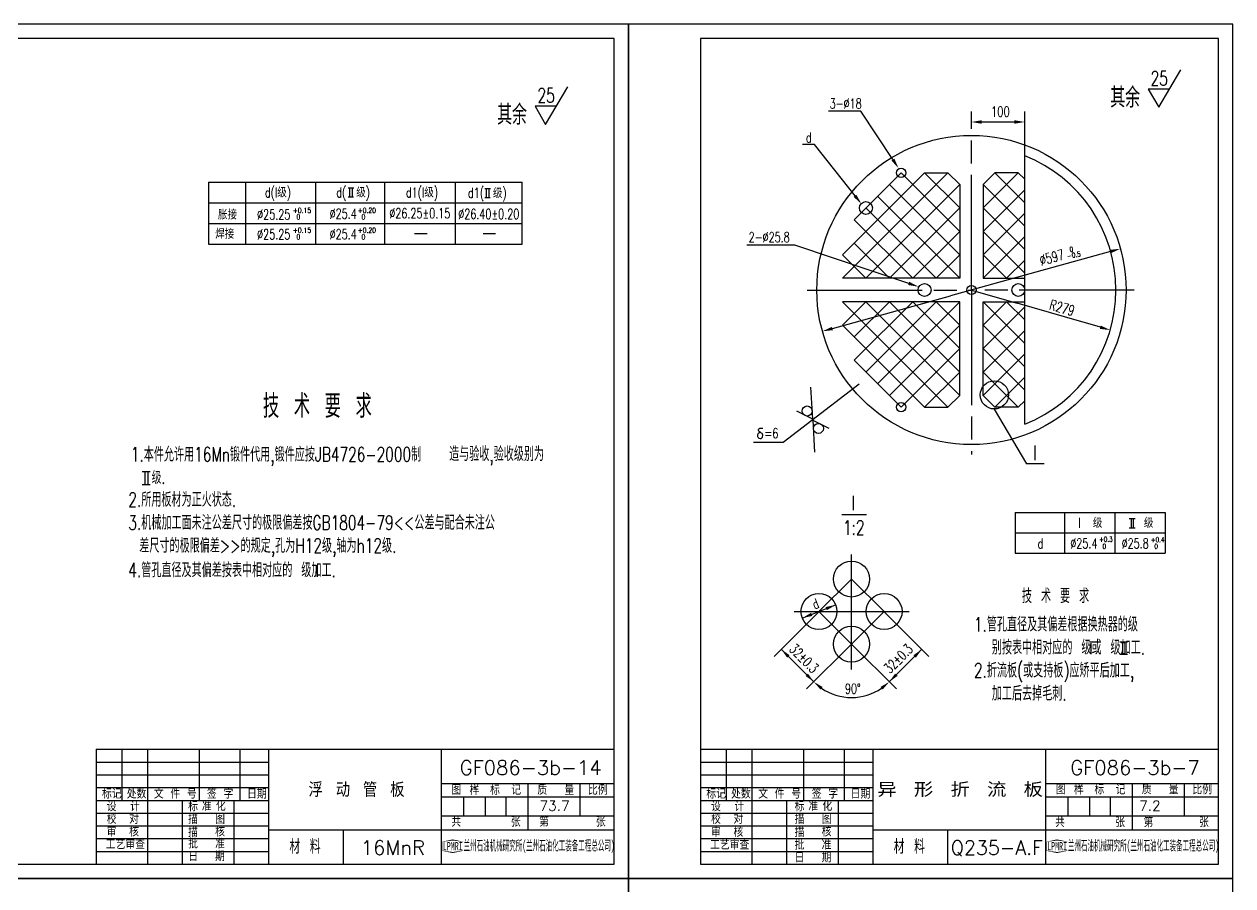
# Model space of a CAD drawing. Extents: x 0 to 840, y 0 to 594.
# Drawn here: x 420 to 840, y 294.5 to 594 of the extents above; entities that cross this region are included whole.
import ezdxf
from ezdxf.enums import TextEntityAlignment as Align

# ---------------------------------------------------------------- set-up
doc = ezdxf.new("R2010")
doc.units = 0
doc.header["$LTSCALE"] = 8
doc.header["$MEASUREMENT"] = 0
doc.linetypes.add('CENTER', pattern=[7, 5, -0.5, 1, -0.5])
doc.linetypes.add('PHANTOM', pattern=[13.5, 7, -1.5, 1, -1.5, 1, -1.5])
doc.layers.get('0').update_dxf_attribs({"linetype": 'CONTINUOUS'})
for name, color, linetype in [('1', 1, 'CONTINUOUS'), ('CC', 3, 'CONTINUOUS'), ('CW', 1, 'CONTINUOUS'), ('DD', 3, 'PHANTOM'), ('HZ', 1, 'CONTINUOUS'), ('X', 3, 'CONTINUOUS'), ('YY', 3, 'CONTINUOUS'), ('ZX', 1, 'CENTER')]:
    doc.layers.add(name, color=color, linetype=linetype)
doc.styles.add('HZ', font='txt', dxfattribs={"bigfont": 'hztxt'})
doc.styles.add('STANDARD60', font='SimSun.ttf', dxfattribs={"width": 0.6})

# ---------------------------------------------------------------- blocks, each defined once
blk = doc.blocks.new('*X23')
at = {"color": 0}
for p, q in [((266.8, 204.58), (273.5, 211.28)), ((266.8, 210.23), (267.85, 211.28)), ((266.8, 198.92), (278.27, 210.38)), ((278.13, 193.28), (296.13, 211.28)), ((283.79, 193.28), (301.79, 211.28)), ((290.34, 211.14), (290.47, 211.28)), ((266.82, 193.28), (279.82, 206.28)), ((272.47, 193.28), (285.47, 206.28)), ((289.45, 193.28), (301.8, 205.63)), ((295.1, 193.28), (301.8, 199.98)), ((300.76, 193.28), (301.8, 194.32))]:
    blk.add_line(p, q, dxfattribs=at)
blk = doc.blocks.new('*X22')
at = {"color": 0}
for p, q in [((423.33, 130.59), (442.54, 149.8)), ((423.33, 134.83), (438.3, 149.8)), ((423.33, 139.07), (434.06, 149.8)), ((423.33, 143.31), (429.81, 149.8)), ((423.33, 147.56), (425.57, 149.8)), ((423.33, 126.34), (444.1, 147.11)), ((456.56, 142.61), (463.76, 149.8)), ((456.56, 146.85), (459.51, 149.8)), ((456.56, 138.36), (468, 149.8)), ((456.56, 134.12), (472.24, 149.8)), ((456.56, 129.88), (476.48, 149.8)), ((423.33, 122.1), (444.1, 142.87)), ((456.56, 125.64), (477.33, 146.4)), ((423.33, 117.86), (444.1, 138.63)), ((456.56, 121.39), (477.33, 142.16)), ((456.56, 117.15), (477.33, 137.92)), ((424.51, 114.8), (444.1, 134.38)), ((458.45, 114.8), (477.33, 133.68)), ((428.76, 114.8), (444.1, 130.14)), ((462.7, 114.8), (477.33, 129.43)), ((433, 114.8), (444.1, 125.9)), ((466.94, 114.8), (477.33, 125.19)), ((437.24, 114.8), (444.1, 121.66)), ((471.18, 114.8), (477.33, 120.95)), ((441.48, 114.8), (444.1, 117.41)), ((475.43, 114.8), (477.33, 116.7))]:
    blk.add_line(p, q, dxfattribs=at)
blk = doc.blocks.new('*X21')
at = {"color": 0}
for p, q in [((384.32, 169.36), (403.23, 188.27)), ((384.32, 175.02), (397.57, 188.27)), ((384.32, 180.67), (391.92, 188.27)), ((384.32, 186.33), (386.26, 188.27)), ((384.81, 164.2), (405.09, 184.47)), ((385.38, 159.11), (405.09, 178.81)), ((390.86, 153.27), (405.09, 167.5)), ((396.51, 153.27), (405.09, 161.84)), ((384.32, 158.05), (384.49, 158.21)), ((402.17, 153.27), (405.09, 156.19))]:
    blk.add_line(p, q, dxfattribs=at)
blk = doc.blocks.new('*X20')
at = {"color": 0}
for p, q in [((351.09, 170.07), (369.29, 188.27)), ((351.09, 175.72), (363.63, 188.27)), ((351.09, 181.38), (357.98, 188.27)), ((351.09, 187.04), (352.32, 188.27)), ((351.09, 164.41), (371.86, 185.18)), ((351.09, 158.75), (371.86, 179.52)), ((351.26, 153.27), (371.86, 173.87)), ((356.92, 153.27), (371.86, 168.21)), ((362.57, 153.27), (371.86, 162.55)), ((368.23, 153.27), (371.86, 156.89))]:
    blk.add_line(p, q, dxfattribs=at)
blk = doc.blocks.new('FFGBF1')
for p, q in [((601.21, 262.15), (608.94, 275.19)), ((371.32, 271.99), (373.31, 271.99)), ((371.93, 267.02), (371.93, 271.99)), ((372.74, 271.99), (372.74, 267.02)), ((371.37, 266.95), (373.31, 266.95)), ((597.53, 268.48), (601.21, 262.15)), ((604.92, 268.48), (597.53, 268.48)), ((277.3, 260.69), (282.91, 260.69)), ((346.95, 247.07), (361.34, 247.07)), ((361.34, 247.07), (361.34, 234.46)), ((399.05, 244.63), (363.3, 233.06)), ((399.05, 244.63), (400.95, 243.24)), ((400.95, 212.07), (400.95, 243.24)), ((484, 242.12), (484, 220.52)), ((484, 242.12), (593.01, 242.12)), ((497.01, 220.52), (497.01, 242.12)), ((521.18, 242.12), (521.18, 220.52)), ((545.32, 220.52), (545.32, 242.12)), ((569.72, 242.12), (569.72, 220.52)), ((593.01, 220.52), (593.01, 242.12)), ((282.85, 225.2), (288.55, 233.9)), ((484, 234.92), (593.01, 234.92)), ((266.8, 230.16), (278.27, 230.16)), ((278.27, 230.16), (278.27, 225.16)), ((280.22, 229.36), (282.85, 225.2)), ((285.59, 229.36), (280.22, 229.36)), ((290.34, 230.16), (290.34, 225.16)), ((301.8, 230.16), (290.34, 230.16)), ((484, 227.72), (593.01, 227.72)), ((278.27, 225.16), (290.34, 225.16)), ((484, 220.52), (593.01, 220.52)), ((372.46, 201.27), (374.93, 201.27)), ((372.92, 196.62), (372.92, 201.21)), ((373.71, 201.21), (373.71, 196.62)), ((374.5, 196.62), (374.5, 201.21)), ((372.46, 196.62), (374.93, 196.62)), ((380, 170.27), (371.3, 175.97)), ((375.83, 173.01), (375.83, 167.64)), ((375.83, 167.64), (380, 170.27)), ((366.88, 163.64), (346.95, 163.64)), ((380.93, 163.64), (366.88, 163.64)), ((367.72, 162.82), (367.23, 163.64)), ((367.72, 162.82), (380.18, 162.82)), ((367.72, 162.82), (367.72, 139.57)), ((380.18, 162.82), (380.68, 163.64)), ((380.18, 162.82), (380.18, 139.57)), ((400.95, 163.64), (380.93, 163.64)), ((366.66, 139.57), (380.25, 139.57)), ((366.66, 138.12), (366.66, 139.57)), ((380.25, 139.57), (381.25, 139.57)), ((381.25, 138.12), (381.25, 139.57)), ((366.66, 138.12), (380.25, 138.12)), ((366.66, 135.04), (380.25, 135.04)), ((366.66, 133.59), (366.66, 135.04)), ((367.72, 138.12), (367.72, 135.04)), ((380.18, 138.12), (380.18, 135.04)), ((380.25, 138.12), (381.25, 138.12)), ((380.25, 135.04), (381.25, 135.04)), ((381.25, 133.59), (381.25, 135.04)), ((380.25, 133.59), (366.66, 133.59)), ((367.72, 133.59), (367.72, 129.47)), ((380.18, 133.59), (380.18, 129.47)), ((381.25, 133.59), (380.25, 133.59)), ((346.95, 128.64), (366.88, 128.64)), ((366.88, 128.64), (381.33, 128.64)), ((366.92, 128.65), (373.46, 128.65)), ((367.72, 129.47), (367.23, 128.64)), ((367.72, 129.47), (380.18, 129.47)), ((380.18, 129.47), (380.68, 128.64)), ((381.33, 128.64), (400.95, 128.64)), ((329.94, 112.24), (332.41, 112.24)), ((330.4, 107.59), (330.4, 112.17)), ((331.19, 112.17), (331.19, 107.59)), ((331.98, 107.59), (331.98, 112.17)), ((329.94, 107.59), (332.41, 107.59)), ((324.03, 73.03), (304.1, 73.03)), ((338.08, 73.03), (324.03, 73.03)), ((324.86, 72.21), (324.37, 73.03)), ((324.86, 72.21), (324.86, 39.79)), ((324.86, 72.21), (337.33, 72.21)), ((337.33, 72.21), (337.82, 73.03)), ((337.33, 72.21), (337.33, 39.79)), ((358.1, 73.03), (338.08, 73.03)), ((304.1, 38.03), (324.03, 38.03)), ((324.86, 39.79), (323.12, 38.03)), ((324.03, 38.03), (338.48, 38.03)), ((324.07, 38.03), (330.6, 38.03)), ((324.86, 39.79), (337.33, 39.79)), ((337.33, 39.79), (339.07, 38.03)), ((338.48, 38.03), (358.1, 38.03))]:
    blk.add_line(p, q)
at = {"const_width": 0.25}
for points in [[(388.93, 138.12, 1), (389.18, 138.12, 1)], [(388.93, 135.04, 1), (389.18, 135.04, 1)], [(388.93, 133.59, 1), (389.18, 133.59, 1)]]:
    blk.add_lwpolyline(points, format="xyb", close=True, dxfattribs=at)
for centre in [(284.69, 165.61), (273.38, 154.3), (296.01, 154.3), (284.69, 142.98)]:
    blk.add_circle(centre, 6.25)
blk.add_arc((362.84, 234.48), 1.5, 180, 287.9352)
at = {"layer": 'CC'}
for p, q in [((375.68, 250.67), (375.68, 254.27)), ((353.1, 244.63), (372.08, 244.63)), ((361.34, 247.07), (379.28, 247.07)), ((399.05, 244.63), (372.08, 244.63)), ((375.68, 247.07), (375.68, 244.69)), ((278.27, 230.16), (278.27, 241.86)), ((290.34, 230.22), (290.34, 241.92)), ((375.68, 241.03), (375.68, 237.43)), ((281.34, 238.42), (287.68, 238.42)), ((297.39, 233.66), (297.39, 237.16)), ((363.82, 236.5), (365.25, 239.04)), ((365.32, 239.09), (372.07, 239.09)), ((355.34, 230.48), (363.3, 233.06)), ((297.39, 230.16), (297.39, 225.16)), ((290.34, 225.16), (299.95, 225.16)), ((297.39, 221.66), (297.39, 218.16)), ((358.7, 177.85), (367.19, 163.7)), ((389.2, 177.85), (380.71, 163.7)), ((380.18, 162.82), (380.18, 174.57)), ((369.96, 167.14), (369.96, 170.64)), ((369.96, 163.64), (369.96, 162.82)), ((369.96, 159.3), (369.96, 157.33)), ((273.33, 154.25), (257.79, 138.71)), ((296.05, 154.25), (311.59, 138.71)), ((371.2, 150.99), (376.87, 150.99)), ((269.1, 127.39), (284.65, 142.94)), ((300.29, 127.39), (284.74, 142.94)), ((366.66, 139.63), (366.66, 146.05)), ((377.71, 143.51), (370.19, 143.51)), ((381.25, 139.63), (381.25, 146.15)), ((389.06, 143.07), (389.06, 146.57)), ((260.27, 141.19), (271.58, 129.87)), ((309.12, 141.19), (297.8, 129.87)), ((381.31, 139.57), (392.56, 139.57)), ((389.06, 128.65), (389.06, 139.57)), ((369.96, 132.99), (369.96, 136.49)), ((381.25, 138.12), (392.69, 138.12)), ((381.25, 135.04), (392.6, 135.04)), ((381.25, 133.59), (392.6, 133.59)), ((358.7, 114.44), (367.19, 128.59)), ((369.96, 128.65), (369.96, 129.47)), ((389.2, 114.44), (380.71, 128.59)), ((369.96, 125.15), (369.96, 121.65)), ((389.06, 125.15), (389.06, 121.65)), ((315.85, 87.23), (324.34, 73.08)), ((346.35, 87.23), (337.85, 73.08)), ((327.1, 76.53), (327.1, 80.03)), ((327.1, 73.03), (327.1, 72.21)), ((327.1, 68.68), (327.1, 66.71)), ((328.35, 54.54), (334.02, 54.54))]:
    blk.add_line(p, q, dxfattribs=at)
for centre, radius, start, end in [((413.55, 246.92), 56.89, 182.3052, 195.63), ((373.95, 152.43), 26.14, 66.7153, 113.2847), ((284.69, 142.98), 18.56, 235.8232, 304.1768), ((373.95, 139.85), 26.14, 246.7153, 293.2847), ((331.1, 61.82), 26.14, 66.7153, 113.2847)]:
    blk.add_arc(centre, radius, start, end, dxfattribs=at)
for points in [[(376.28, 250.67), (375.08, 250.67), (375.68, 247.07)], [(357.57, 241.08), (356.37, 241), (356.73, 244.64)], [(376.28, 241.03), (375.08, 241.03), (375.68, 244.63)], [(281.79, 237.77), (281.79, 238.94), (278.29, 238.36)], [(286.95, 237.84), (286.95, 239), (290.45, 238.42)], [(358.41, 235.25), (357.25, 234.93), (358.78, 231.62)], [(364.34, 236.2), (363.3, 236.79), (362.05, 233.36)], [(297.97, 233.66), (296.81, 233.66), (297.39, 230.16)], [(297.97, 221.66), (296.81, 221.66), (297.39, 225.16)], [(363.88, 175.93), (363.35, 176.96), (360.5, 174.85)], [(384.02, 175.93), (384.55, 176.96), (387.4, 174.85)], [(370.54, 167.14), (369.37, 167.14), (369.96, 163.64)], [(370.54, 159.3), (369.37, 159.3), (369.96, 162.8)], [(371.2, 150.41), (371.2, 151.57), (367.7, 150.99)], [(376.53, 150.41), (376.53, 151.57), (380.03, 150.99)], [(370.27, 142.93), (370.27, 144.09), (366.77, 143.51)], [(377.71, 142.93), (377.71, 144.09), (381.21, 143.51)], [(389.64, 143.07), (388.47, 143.07), (389.06, 139.57)], [(262.33, 138.3), (263.16, 139.12), (260.27, 141.19)], [(307.05, 138.3), (306.23, 139.12), (309.12, 141.19)], [(268.69, 131.93), (269.52, 132.76), (271.58, 129.87)], [(300.69, 131.93), (299.86, 132.76), (297.8, 129.87)], [(370.54, 132.99), (369.37, 132.99), (369.96, 129.49)], [(274.64, 128.08), (273.9, 127.18), (271.57, 129.86)], [(294.74, 128.08), (295.49, 127.18), (297.81, 129.86)], [(370.54, 125.15), (369.37, 125.15), (369.96, 128.65)], [(389.64, 125.15), (388.47, 125.15), (389.06, 128.65)], [(363.88, 116.36), (363.35, 115.32), (360.5, 117.44)], [(384.02, 116.36), (384.55, 115.32), (387.4, 117.44)], [(321.03, 85.31), (320.5, 86.35), (317.65, 84.23)], [(341.16, 85.31), (341.7, 86.35), (344.54, 84.23)], [(327.69, 76.53), (326.52, 76.53), (327.1, 73.03)], [(327.69, 68.68), (326.52, 68.68), (327.1, 72.18)], [(328.35, 53.95), (328.35, 55.12), (324.85, 54.54)], [(333.67, 53.95), (333.67, 55.12), (337.17, 54.54)]]:
    blk.add_solid(points, dxfattribs=at)
at = {"layer": 'CW'}
for p, q in [((532.58, 240.11), (534.55, 240.11)), ((533.09, 240.04), (533.09, 236.86)), ((533.94, 240.04), (533.94, 236.86)), ((580.08, 239.88), (582.05, 239.88)), ((580.59, 239.81), (580.59, 236.62)), ((581.44, 239.81), (581.44, 236.62)), ((534.45, 236.86), (532.58, 236.86)), ((581.95, 236.62), (580.08, 236.62)), ((555.69, 224.2), (560, 224.2)), ((579.45, 224.2), (583.76, 224.2)), ((323.68, 106.26), (339.08, 106.26))]:
    blk.add_line(p, q, dxfattribs=at)
at = {"layer": 'DD'}
for p, q in [((346.95, 247.07), (346.95, 212.07)), ((266.8, 212.16), (266.8, 230.16)), ((301.8, 212.16), (301.8, 230.16)), ((266.8, 212.16), (301.8, 212.16)), ((346.95, 212.07), (400.95, 212.07)), ((346.95, 163.64), (346.95, 128.64)), ((400.95, 128.64), (400.95, 163.64)), ((304.1, 73.03), (304.1, 38.03)), ((358.1, 38.03), (358.1, 73.03))]:
    blk.add_line(p, q, dxfattribs=at)
at = {"layer": 'X'}
for p, q in [((369.14, 265.99), (376.22, 265.99)), ((272.52, 256.51), (296.8, 256.51)), ((281.31, 194.94), (289.89, 194.94)), ((366.2, 194.97), (381.6, 194.97))]:
    blk.add_line(p, q, dxfattribs=at)
at = {"layer": 'YY', "color": 3}
for p, q in [((346.95, 246.13), (347.89, 247.07)), ((346.95, 240.47), (353.55, 247.07)), ((346.95, 234.82), (359.21, 247.07)), ((357.61, 239.82), (361.34, 243.55)), ((358.15, 212.07), (386.71, 240.63)), ((363.81, 212.07), (395.07, 243.34)), ((369.46, 212.07), (400.77, 243.38)), ((346.95, 223.5), (361.34, 237.89)), ((346.95, 212.19), (369.98, 235.22)), ((352.49, 212.07), (378.35, 237.93)), ((375.12, 212.07), (400.95, 237.91)), ((346.95, 229.16), (351.88, 234.09)), ((346.95, 217.85), (362.22, 233.12)), ((380.78, 212.07), (400.95, 232.25)), ((386.43, 212.07), (400.95, 226.59)), ((392.09, 212.07), (400.95, 220.93)), ((397.75, 212.07), (400.95, 215.28))]:
    blk.add_line(p, q, dxfattribs=at)
at = {"layer": 'YY'}
for p, q in [((400.86, 147.74), (388.52, 136.04)), ((383.87, 131.63), (381.2, 129.11)), ((339.07, 38.03), (346.28, 30.72)), ((346.28, 30.72), (358.15, 30.72))]:
    blk.add_line(p, q, dxfattribs=at)
at = {"layer": 'ZX'}
for p, q in [((284.69, 134.1), (284.69, 174.68)), ((273.38, 154.3), (284.69, 165.61)), ((284.69, 165.61), (296.01, 154.3)), ((373.95, 156.31), (373.95, 165.08)), ((264.73, 154.3), (305.48, 154.3)), ((284.69, 142.98), (273.38, 154.3)), ((296.01, 154.3), (284.69, 142.98)), ((373.95, 148.99), (373.95, 151.37)), ((373.95, 126.52), (373.95, 143.48)), ((331.1, 60.01), (331.1, 74.96)), ((331.1, 35.91), (331.1, 54.18))]:
    blk.add_line(p, q, dxfattribs=at)
at = {"layer": 'YY'}
for name, p in [('*X23', (0, 18.88)), ('*X20', (-4.14, -24.63)), ('*X21', (-4.14, -24.63)), ('*X22', (-119.23, -76.77))]:
    blk.add_blockref(name, p, dxfattribs=at)
at = {"style": 'HZ'}
for s, height, width, p in [('25', 5, 0.7, (601.38, 269.75)), ('1:1', 5, 0.7, (284.53, 249.71)), ('6.3', 3.5, 0.75, (282.92, 230.09)), ('I', 5, 0.7, (285.23, 196.46)), ('1:2', 5, 0.7, (285.46, 187.89))]:
    blk.add_text(s, height=height, dxfattribs=dict(at, width=width)).set_placement(p, align=Align.CENTER)
at = {"style": 'HZ', "width": 0.7}
for s, height, p in [('2:1', 3.5, (370.55, 261.37)), ('A  A', 5, (273.55, 258.46))]:
    blk.add_text(s, height=height, dxfattribs=at).set_placement(p)
blk.add_text('12.5', height=3.5, rotation=90, dxfattribs=at).set_placement((375.01, 170.27), align=Align.CENTER)
at = {"layer": 'CW', "style": 'HZ'}
for s, height, width, p in [('其', 7, 0.75, (586.96, 262.04)), ('余', 7, 0.75, (592.11, 262.04)), ('d(I级)', 3.5, 0.7, (508.19, 236.78)), ('%%c25.25', 3.5, 0.7, (506.71, 229.11)), ('%%c25.4', 3.5, 0.7, (530.86, 229.37)), ('%%c26.25%%p0.15', 3.5, 0.7, (557.48, 229.52)), ('%%c26.40%%p0.20', 3.5, 0.7, (581.44, 229.26)), ('焊接', 3.5, 0.7, (489.7, 222.4)), ('%%c25.25', 3.5, 0.7, (506.71, 222.2)), ('%%c25.4', 3.5, 0.7, (530.86, 222.27)), ('管孔', 5, 0.7, (377.44, 188.13)), ('d', 3.5, 0.7, (373.98, 152.29)), ('d1', 3.5, 0.7, (373.98, 144.7)), ('焊接', 4.94, 0.7, (327.52, 100.38)), ('管孔', 5, 0.7, (334.92, 100.38)), ('d', 3.5, 0.7, (331.36, 55.58))]:
    blk.add_text(s, height=height, dxfattribs=dict(at, width=width)).set_placement(p, align=Align.CENTER)
at = {"layer": 'CW', "style": 'HZ', "width": 0.7}
for s, height, p in [('旋转', 5, (288.48, 258.47)), ('12', 3.5, (282.71, 240.17)), ('R1.5', 3.5, (365.63, 239.52)), ('d(', 3.5, (528.48, 236.78)), ('级)', 3.5, (535.39, 236.78)), ('d1(I级)', 3.5, (552.66, 236.78)), ('d1(', 3.5, (574.25, 236.62)), ('级)', 3.5, (582.89, 236.55)), ('18%%D', 3.6, (351.5, 235.06)), ('胀接', 3.5, (487.33, 229.1)), ('+0.15', 1.8, (513.37, 231.37)), ('+0.20', 1.8, (535.93, 231.37)), ('0', 1.8, (514.61, 229.12)), ('0', 1.8, (537.2, 229.12)), ('+0.15', 1.8, (513.37, 224.46)), ('0', 1.8, (514.61, 222.21)), ('+0.20', 1.8, (535.93, 224.46)), ('0', 1.8, (537.2, 222.21)), ('胀接', 4.918, (366.51, 188.17)), ('60%%D', 3.5, (372.18, 180.24)), ('90%%D', 3.5, (282.38, 125.73)), ('60%%D', 3.5, (372.18, 114.76)), ('60%%D', 3.5, (329.33, 89.62)), ('2X45%%D', 3.5, (347.46, 31.79))]:
    blk.add_text(s, height=height, dxfattribs=at).set_placement(p)
for s, height, rotation, p in [('1.5', 3.6, 90, (374.34, 250.37)), ('5', 3.5, 90, (296.38, 234.58)), ('1', 3.5, 90, (369.01, 168.72)), ('32%%P0.3', 3.5, 315, (262.78, 140.92)), ('32%%P0.3', 3.5, 45, (298.05, 132.54)), ('3', 3.5, 90, (387.99, 141.27)), ('3', 3.5, 90, (387.99, 131.5)), ('1', 3.5, 90, (369.01, 123.44)), ('1', 3.5, 90, (326.15, 78.1))]:
    blk.add_text(s, height=height, rotation=rotation, dxfattribs=at).set_placement(p)
for s, p in [('6', (388.17, 136.5)), ('8', (387.91, 125.69))]:
    blk.add_text(s, height=3.5, rotation=90, dxfattribs=at).set_placement(p, align=Align.CENTER)
blk = doc.blocks.new('NEW_BLOCK')
for points in [[(152.51, 9.49, 0.0784, 0.0784, 0), (152.51, 12.6, 0.0784, 0.369, 0), (148.83, 13.22, 0.369, 0.0784, 0), (145.14, 12.6, 0.0784, 0.0784, 0), (145.14, 9.49, 0.0784, 0.0784, 0)], [(152.51, 9.96, 0.0784, 0.0784, 0), (152.51, 9.49, 0.0784, 0.369, 0), (148.83, 8.86, 0.369, 0.0784, 0), (145.14, 9.49, 0.0784, 0.0784, 0), (145.14, 9.96, 0.0784, 0.0784, 0)]]:
    blk.add_lwpolyline(points, format="xyseb")
at = {"style": 'STANDARD60', "width": 0.458772}
blk.add_text('兰州石油机械研究所(兰州石油化工装备工程总公司)', height=3.5, dxfattribs=at).set_placement((152.6, 9.58), (205.12, 9.58), align=Align.FIT)
at = {"insert": (148.84, 12.5), "char_height": 2.835, "width": 2.835, "attachment_point": 2, "style": 'STANDARD60'}
blk.add_mtext('LPMRI', dxfattribs=at)

msp = doc.modelspace()

# ---------------------------------------------------------------- linework, layer by layer
for p, q in [((625, 589), (25, 589)), ((625, 302), (625, 589)), ((835, 589), (655, 589)), ((655, 589), (655, 302)), ((835, 302), (835, 589)), ((814.27, 565.11), (821.99, 578.15)), ((810.59, 571.44), (814.27, 565.11)), ((817.97, 571.44), (810.59, 571.44)), ((767.71, 454.93), (767.71, 548.27)), ((694.02, 456.65), (693.41, 467.8)), ((694.02, 456.65), (688.49, 459.46)), ((694.04, 456.39), (694.65, 445.24)), ((694.04, 456.39), (699.57, 453.58)), ((764.35, 424.28), (764.35, 410.13)), ((764.35, 424.28), (816.54, 424.28)), ((816.54, 424.28), (816.54, 410.13)), ((764.35, 410.13), (816.54, 410.13)), ((696.1, 389.83), (696.28, 389.83)), ((696.19, 389.74), (696.19, 389.92)), ((445, 342), (445, 302)), ((445, 342), (625, 342)), ((453.98, 342.04), (453.98, 324.25)), ((463, 302), (463, 342.04)), ((480.94, 324.25), (480.94, 342.04)), ((495.05, 324.25), (495.05, 342.04)), ((505, 302), (505, 342)), ((565, 302), (565, 342)), ((655, 342), (835, 342)), ((663.98, 342.04), (663.98, 324.25)), ((673, 302), (673, 342.04)), ((690.94, 324.25), (690.94, 342.04)), ((705.05, 324.25), (705.05, 342.04)), ((715, 302), (715, 342)), ((775, 302), (775, 342)), ((445, 328.64), (505.04, 328.64)), ((565.02, 330.09), (625, 330.09)), ((595.01, 330.09), (595.01, 313.9)), ((655, 328.64), (715.06, 328.64)), ((775.02, 330.09), (835, 330.09)), ((805.01, 330.09), (805.01, 313.9)), ((445, 324.2), (505.06, 324.2)), ((475, 302), (475, 324.25)), ((493, 302), (493, 324.25)), ((655, 324.2), (715.06, 324.2)), ((685, 302), (685, 324.25)), ((703, 302), (703, 324.25)), ((565.02, 318.85), (625, 318.85)), ((775.02, 318.85), (835, 318.85)), ((505, 314), (625, 314)), ((531, 302.13), (531, 314)), ((715, 314), (835, 314)), ((741, 302.13), (741, 314)), ((25, 302), (625, 302)), ((655, 302), (835, 302))]:
    msp.add_line(p, q)
at = {"color": 3}
for p, q in [((704.37, 513.82), (732.88, 542.33)), ((704.37, 505.67), (741.02, 542.33)), ((708.44, 526.04), (724.73, 542.33)), ((745.1, 521.97), (724.73, 542.33)), ((745.1, 530.11), (732.88, 542.33)), ((745.1, 538.26), (741.02, 542.33)), ((753.24, 530.11), (765.46, 542.33)), ((753.24, 538.26), (757.31, 542.33)), ((767.71, 531.93), (757.31, 542.33)), ((767.71, 540.08), (765.46, 542.33)), ((712.51, 505.67), (745.1, 538.26)), ((745.1, 513.82), (720.66, 538.26)), ((767.71, 523.79), (753.24, 538.26)), ((745.1, 505.67), (716.58, 534.18)), ((753.24, 521.97), (767.71, 536.43)), ((736.95, 505.67), (712.51, 530.11)), ((720.66, 505.67), (745.1, 530.11)), ((767.71, 515.64), (753.24, 530.11)), ((728.8, 505.67), (708.44, 526.04)), ((753.24, 513.82), (767.71, 528.29)), ((728.8, 505.67), (745.1, 521.97)), ((767.71, 507.5), (753.24, 521.97)), ((720.66, 505.67), (708.44, 517.89)), ((753.24, 505.67), (767.71, 520.14)), ((712.51, 505.67), (704.37, 513.82)), ((736.95, 505.67), (745.1, 513.82)), ((761.39, 505.67), (753.24, 513.82)), ((761.39, 505.67), (767.71, 512)), ((712.51, 497.53), (704.37, 489.38)), ((704.37, 497.53), (741.02, 460.87)), ((728.8, 497.53), (708.44, 477.16)), ((720.66, 497.53), (708.44, 485.31)), ((736.95, 497.53), (712.51, 473.09)), ((712.51, 497.53), (745.1, 464.94)), ((745.1, 497.53), (716.58, 469.02)), ((720.66, 497.53), (745.1, 473.09)), ((728.8, 497.53), (745.1, 481.24)), ((736.95, 497.53), (745.1, 489.38)), ((761.39, 497.53), (753.24, 489.38)), ((753.24, 497.53), (767.71, 483.06)), ((767.71, 495.7), (753.24, 481.24)), ((761.39, 497.53), (767.71, 491.2)), ((704.37, 489.38), (732.88, 460.87)), ((745.1, 489.38), (720.66, 464.94)), ((753.24, 489.38), (767.71, 474.91)), ((767.71, 487.56), (753.24, 473.09)), ((745.1, 481.24), (724.73, 460.87)), ((753.24, 481.24), (767.71, 466.77)), ((767.71, 479.41), (753.24, 464.94)), ((708.44, 477.16), (724.73, 460.87)), ((745.1, 473.09), (732.88, 460.87)), ((753.24, 473.09), (765.46, 460.87)), ((767.71, 471.27), (757.31, 460.87)), ((745.1, 464.94), (741.02, 460.87)), ((753.24, 464.94), (757.31, 460.87)), ((767.71, 463.12), (765.46, 460.87))]:
    msp.add_line(p, q, dxfattribs=at)
for points in [[(745.1, 505.67), (704.37, 505.67), (708.44, 509.75), (704.37, 513.82), (712.51, 521.97), (708.44, 526.04), (720.66, 538.26), (724.73, 534.18), (732.88, 542.33), (741.02, 542.33), (745.1, 538.26), (745.1, 505.67)], [(767.71, 540.08), (765.46, 542.33), (757.31, 542.33), (753.24, 538.26), (753.24, 505.67)], [(753.24, 505.67), (767.71, 505.67)], [(745.1, 497.53), (704.37, 497.53), (708.44, 493.45), (704.37, 489.38), (712.51, 481.24), (708.44, 477.16), (720.66, 464.94), (724.73, 469.02), (732.88, 460.87), (741.02, 460.87), (745.1, 464.94), (745.1, 497.53)], [(753.24, 497.53), (767.71, 497.53)], [(767.71, 463.12), (765.46, 460.87), (757.31, 460.87), (753.24, 464.94), (753.24, 497.53)]]:
    msp.add_lwpolyline(points)
for centre, radius in [((749.17, 501.6), 53.73), ((724.73, 542.33), 1.62), ((712.51, 530.11), 2.25), ((732.88, 501.6), 2.25), ((749.17, 501.6), 1.62), ((765.46, 501.6), 2.25), ((724.73, 460.87), 1.62), ((692.07, 459.54), 1.75), ((695.99, 453.5), 1.75), ((707.5, 401.14), 6.25), ((696.19, 389.83), 6.25), ((718.81, 389.83), 6.25), ((707.5, 378.52), 6.25)]:
    msp.add_circle(centre, radius)
msp.add_arc((749.17, 501.6), 50.22, 291.6669, 68.3331)
at = {"layer": '1'}
for p, q in [((445, 337.52), (505.04, 337.52)), ((655, 337.52), (715.06, 337.52)), ((445, 333.08), (505.04, 333.08)), ((655, 333.08), (715.06, 333.08)), ((613.1, 330.09), (613.1, 318.85)), ((786.08, 328.87), (787.07, 328.87)), ((823.1, 330.09), (823.1, 318.85)), ((565.02, 325.46), (625, 325.46)), ((572.71, 325.46), (572.71, 318.85)), ((580.14, 325.46), (580.14, 318.85)), ((587.33, 325.46), (587.33, 318.85)), ((775.02, 325.46), (835, 325.46)), ((782.71, 325.46), (782.71, 318.85)), ((790.14, 325.46), (790.14, 318.85)), ((797.33, 325.46), (797.33, 318.85)), ((445, 319.76), (505.06, 319.76)), ((655, 319.76), (715.06, 319.76)), ((445, 315.32), (505.06, 315.32)), ((655, 315.32), (715.06, 315.32)), ((505.06, 310.88), (445, 310.88)), ((715.06, 310.88), (655, 310.88)), ((445, 306.44), (505.06, 306.44)), ((655, 306.44), (715.06, 306.44))]:
    msp.add_line(p, q, dxfattribs=at)
at = {"layer": 'CC'}
for p, q in [((710.77, 563.8), (699.5, 563.8)), ((721.88, 546.91), (710.77, 563.8)), ((749.22, 558.58), (749.22, 563.6)), ((767.71, 548.27), (767.71, 563.6)), ((752.73, 560), (764.37, 560)), ((694.63, 552.14), (690.41, 552.14)), ((708.71, 534.34), (694.63, 552.14)), ((687.75, 517.15), (671.16, 517.15)), ((727.37, 503.88), (687.75, 517.15)), ((797.48, 514.98), (756.47, 503.62)), ((756.47, 503.62), (741.87, 499.58)), ((749.17, 501.6), (765.09, 497)), ((700.86, 488.22), (741.87, 499.58)), ((781.49, 492.26), (765.09, 497)), ((793.96, 488.66), (781.49, 492.26)), ((690.36, 387.56), (701.97, 392.13)), ((696.14, 389.79), (680.6, 374.25)), ((718.86, 389.79), (734.4, 374.25)), ((691.9, 362.92), (707.46, 378.47)), ((723.1, 362.92), (707.54, 378.47)), ((683.08, 376.72), (694.39, 365.41)), ((731.92, 376.72), (720.61, 365.41))]:
    msp.add_line(p, q, dxfattribs=at)
msp.add_arc((707.5, 378.52), 18.56, 235.8232, 304.1768, dxfattribs=at)
for points in [[(752.73, 559.4), (752.73, 560.6), (749.13, 560)], [(764.12, 559.4), (764.12, 560.6), (767.72, 560)], [(722.39, 547.24), (721.38, 546.58), (723.86, 543.9)], [(709.18, 534.71), (708.24, 533.97), (710.94, 531.52)], [(797.32, 515.56), (797.64, 514.4), (800.95, 515.94)], [(727.56, 504.45), (727.18, 503.32), (730.78, 502.74)], [(700.7, 488.8), (701.02, 487.64), (697.39, 487.26)], [(794.12, 489.24), (793.79, 488.09), (797.42, 487.66)], [(698.92, 390.32), (698.49, 391.4), (701.97, 392.13)], [(693.43, 389.39), (693.86, 388.31), (690.38, 387.58)], [(685.14, 373.83), (685.96, 374.66), (683.08, 376.72)], [(729.86, 373.83), (729.04, 374.66), (731.92, 376.72)], [(691.5, 367.47), (692.33, 368.29), (694.39, 365.41)], [(723.5, 367.47), (722.67, 368.29), (720.61, 365.41)], [(697.45, 363.61), (696.7, 362.72), (694.38, 365.4)], [(717.55, 363.61), (718.3, 362.72), (720.62, 365.4)]]:
    msp.add_solid(points, dxfattribs=at)
at = {"layer": 'CW'}
for p, q in [((674.92, 451.46), (674.84, 451.22)), ((674.84, 451.22), (674.88, 450.69)), ((674.88, 450.69), (674.91, 450.52)), ((674.91, 450.52), (675.08, 450.3)), ((675.05, 451.68), (674.92, 451.46)), ((675.28, 451.87), (675.05, 451.68)), ((675.08, 450.3), (675.34, 450.13)), ((675.15, 452.81), (675.17, 453.17)), ((675.28, 452.49), (675.15, 452.81)), ((675.17, 453.17), (675.3, 453.36)), ((675.51, 452.26), (675.28, 452.49)), ((675.42, 452.02), (675.28, 451.87)), ((675.3, 453.36), (675.58, 453.55)), ((675.34, 450.13), (675.71, 450.01)), ((675.77, 452.11), (675.42, 452.02)), ((675.83, 452.09), (675.51, 452.26)), ((675.58, 453.55), (675.83, 453.58)), ((675.71, 450.01), (676.09, 450.04)), ((675.83, 453.58), (676.66, 453.58)), ((676.04, 451.99), (675.83, 452.09)), ((676.23, 451.87), (676.04, 451.99)), ((676.09, 450.04), (676.39, 450.16)), ((676.43, 451.7), (676.23, 451.87)), ((676.39, 450.16), (676.6, 450.43)), ((676.6, 451.46), (676.43, 451.7)), ((676.63, 451.13), (676.6, 451.46)), ((676.6, 450.43), (676.63, 451.13)), ((461.03, 438.52), (463.73, 438.52)), ((461.88, 438.52), (461.88, 434.15)), ((462.98, 438.52), (462.98, 434.01)), ((461.03, 434.01), (463.73, 434.01)), ((804.01, 422.2), (806.05, 422.2)), ((804.62, 422.2), (804.62, 419.05)), ((805.43, 419.05), (805.43, 422.2)), ((804.01, 418.91), (806.05, 418.91)), ((800.68, 379.32), (803.43, 379.32)), ((801.64, 379.32), (801.64, 374.9)), ((802.46, 379.32), (802.46, 374.9)), ((803.43, 374.9), (800.68, 374.9)), ((576.1, 328.7), (577.08, 328.7))]:
    msp.add_line(p, q, dxfattribs=at)
at = {"layer": 'X'}
for p, q in [((630, 594), (0, 594)), ((630, 297), (630, 594)), ((840, 594), (630, 594)), ((630, 594), (630, 297)), ((840, 297), (840, 594)), ((710.18, 468.92), (683.8, 448.62)), ((757.09, 460.16), (768.28, 441.14)), ((683.8, 448.62), (673.46, 448.62)), ((774.42, 441.14), (768.28, 441.14)), ((781.55, 424.28), (781.55, 410.13)), ((799.04, 424.28), (799.04, 410.19)), ((704.11, 423.56), (712.7, 423.56)), ((764.35, 417.2), (816.54, 417.2)), ((0, 297), (630, 297)), ((630, 297), (0, 297)), ((630, 297), (840, 297)), ((840, 297), (630, 297)), ((630, 297), (630, 0)), ((630, 0), (630, 297)), ((840, 0), (840, 297))]:
    msp.add_line(p, q, dxfattribs=at)
msp.add_circle((757.13, 465.15), 4.9, dxfattribs=at)
at = {"layer": 'ZX'}
for p, q in [((749.17, 501.6), (749.17, 558.58)), ((692.05, 501.6), (749.17, 501.6)), ((805.77, 501.6), (749.17, 501.6)), ((749.17, 501.6), (749.17, 444.48)), ((707.5, 369.64), (707.5, 410.21)), ((696.19, 389.83), (707.5, 401.14)), ((707.5, 401.14), (718.81, 389.83)), ((687.54, 389.83), (728.28, 389.83)), ((707.5, 378.52), (696.19, 389.83)), ((718.81, 389.83), (707.5, 378.52))]:
    msp.add_line(p, q, dxfattribs=at)

# ---------------------------------------------------------------- block references
for name, p in [('FFGBF1', (0, 297)), ('NEW_BLOCK', (420.09, 297.22)), ('NEW_BLOCK', (630.09, 297.22))]:
    msp.add_blockref(name, p)

# ---------------------------------------------------------------- texts
at = {"style": 'HZ', "width": 0.7}
for s, p in [('25', (814.43, 572.72)), ('I', (771.22, 442.51)), ('I', (708.03, 425.09)), ('1:2', (708.26, 416.52))]:
    msp.add_text(s, height=5, dxfattribs=at).set_placement(p, align=Align.CENTER)
at = {"layer": 'CW', "style": 'HZ'}
for s, height, width, p in [('其', 7, 0.75, (800.02, 565.01)), ('余', 7, 0.75, (805.17, 565.01)), ('d', 3.5, 0.7, (692.62, 552.85)), ('%%c25.4', 3.5, 0.7, (788.24, 411.77)), ('%%c25.8', 3.5, 0.7, (806.08, 411.77)), ('I', 4, 0.7, (521.69, 401.99)), ('I', 4.5, 0.7, (790.63, 375.08))]:
    msp.add_text(s, height=height, dxfattribs=dict(at, width=width)).set_placement(p, align=Align.CENTER)
for s, height, width, p in [('3-%%C18', 3.5, 0.7, (699.9, 564.66)), ('100', 3.6, 0.7, (755.99, 561.8)), ('2-%%C25.8', 3.5, 0.7, (671.76, 518.22)), ('=6', 3.5, 0.7, (677.22, 450.07)), ('级.', 4.4, 0.7, (464.31, 434.2)), ('I', 3.5, 0.7, (786.25, 418.91)), ('级', 3.5, 0.7, (791.35, 418.93)), ('级', 3.5, 0.7, (809.11, 418.93)), ('d', 3.5, 0.7, (772.16, 411.73)), ('+0.3', 1.7, 0.7, (793.51, 414.09)), ('0', 1.7, 0.7, (794.75, 411.65)), ('+0.4', 1.7, 0.7, (811.52, 413.94)), ('0', 1.7, 0.7, (812.72, 411.65)), ('90%%D', 3.5, 0.7, (705.19, 361.26)), ('标记', 3.5, 0.75, (447.05, 324.8)), ('处数', 3.5, 0.75, (455.65, 324.8)), ('文', 3.5, 0.75, (465.08, 324.8)), ('件', 3.5, 0.75, (470.82, 324.8)), ('号', 3.5, 0.75, (476.55, 324.8)), ('签', 3.5, 0.75, (483.52, 324.8)), ('字', 3.5, 0.75, (489.27, 324.8)), ('日期', 3.5, 0.75, (497.46, 324.8)), ('图', 3.5, 0.75, (568.49, 326.15)), ('样', 3.5, 0.75, (574.78, 326.08)), ('标', 3.5, 0.75, (581.9, 326.11)), ('记', 3.5, 0.75, (589.27, 326.12)), ('质', 3.5, 0.75, (598.35, 326.14)), ('量', 3.5, 0.75, (607.72, 326.12)), ('比例', 3.5, 0.75, (615.92, 326.12)), ('标记', 3.5, 0.75, (657.05, 324.8)), ('处数', 3.5, 0.75, (665.65, 324.8)), ('文', 3.5, 0.75, (675.08, 324.8)), ('件', 3.5, 0.75, (680.82, 324.8)), ('号', 3.5, 0.75, (686.55, 324.8)), ('签', 3.5, 0.75, (693.69, 324.8)), ('字', 3.5, 0.75, (699.43, 324.8)), ('日期', 3.5, 0.75, (707.2, 324.8)), ('图', 3.5, 0.75, (778.49, 326.31)), ('样', 3.5, 0.75, (784.78, 326.23)), ('标', 3.5, 0.75, (791.9, 326.27)), ('记', 3.5, 0.75, (799.27, 326.28)), ('质', 3.5, 0.75, (808.35, 326.3)), ('量', 3.5, 0.75, (817.72, 326.28)), ('比例', 3.5, 0.75, (825.92, 326.28)), ('设', 3.5, 0.75, (448.69, 320.41)), ('计', 3.5, 0.75, (456.8, 320.41)), ('标', 3.5, 0.75, (476.97, 320.41)), ('准', 3.5, 0.75, (481.71, 320.54)), ('化', 3.5, 0.75, (486.63, 320.54)), ('设', 3.5, 0.75, (658.69, 320.41)), ('计', 3.5, 0.75, (666.8, 320.41)), ('标', 3.5, 0.75, (687.72, 320.41)), ('准', 3.5, 0.75, (692.47, 320.54)), ('化', 3.5, 0.75, (697.39, 320.54)), ('校', 3.5, 0.75, (448.69, 316.02)), ('对', 3.5, 0.75, (456.47, 316.02)), ('描', 3.5, 0.75, (476.97, 316.02)), ('图', 3.5, 0.75, (486.39, 316.02)), ('校', 3.5, 0.75, (658.69, 316.02)), ('对', 3.5, 0.75, (666.47, 316.02)), ('描', 3.5, 0.75, (687.72, 316.02)), ('图', 3.5, 0.75, (697.15, 316.02)), ('审', 3.5, 0.75, (448.69, 311.63)), ('核', 3.5, 0.75, (456.47, 311.63)), ('描', 3.5, 0.75, (476.97, 311.45)), ('核', 3.5, 0.75, (486.36, 311.63)), ('共', 3.5, 0.75, (568.46, 315.05)), ('张', 3.5, 0.75, (589.1, 315.05)), ('第', 3.5, 0.75, (598.95, 315.05)), ('张', 3.5, 0.75, (618.64, 315.05)), ('审', 3.5, 0.75, (658.69, 311.46)), ('核', 3.5, 0.75, (666.47, 311.46)), ('描', 3.5, 0.75, (687.72, 311.45)), ('核', 3.5, 0.75, (697.12, 311.63)), ('共', 3.5, 0.75, (778.24, 314.87)), ('张', 3.5, 0.75, (799.14, 314.87)), ('第', 3.5, 0.75, (808.97, 314.87)), ('张', 3.5, 0.75, (828.27, 314.87)), ('工艺审查', 3.5, 0.75, (448.34, 307.24)), ('批', 3.5, 0.75, (476.97, 307.45)), ('准', 3.5, 0.75, (486.34, 307.46)), ('材 料', 5, 0.75, (512.16, 305.63)), ('工艺审查', 3.5, 0.75, (658.34, 307.07)), ('批', 3.5, 0.75, (687.73, 307.04)), ('准', 3.5, 0.75, (697.1, 307.06)), ('材 料', 5, 0.75, (722.16, 305.63)), ('日', 3.5, 0.75, (476.97, 303.06)), ('期', 3.5, 0.75, (486.32, 303.06)), ('日', 3.5, 0.75, (687.73, 302.61)), ('期', 3.5, 0.75, (697.08, 302.65))]:
    msp.add_text(s, height=height, dxfattribs=dict(at, width=width)).set_placement(p)
at = {"layer": 'CW', "style": 'HZ', "width": 0.7}
for s, height, rotation, p in [('%%C597', 3.6, 15.2473, (773.4, 510.05)), ('-0.5', 1.7, 9.2531, (782.57, 512.54)), ('0', 1.7, 9.2531, (783.41, 514.8)), ('R279', 3.6, 344.2409, (775.98, 494.89)), ('32%%P0.3', 3.5, 315, (685.59, 376.46)), ('32%%P0.3', 3.5, 45, (720.85, 368.07))]:
    msp.add_text(s, height=height, rotation=rotation, dxfattribs=at).set_placement(p)
msp.add_text('d', height=3.5, rotation=21.9068, dxfattribs=at).set_placement((695.63, 390.9), align=Align.CENTER)
at = {"layer": 'HZ', "style": 'HZ', "width": 0.7}
for s, height, p in [('            技 术 要 求', 8.1013, (437.02, 457.17)), ('1.本件允许用16Mn锻件代用,锻件应按JB4726-2000制', 5, (457.06, 441.95)), ('  造与验收,验收级别为 ', 5, (561.42, 442.14)), ('2.所用板材为正火状态.', 5, (456.19, 426.26)), ('3.机械加工面未注公差尺寸的极限偏差按GB1804-79<<公差与配合未注公', 5, (456.19, 418.26)), ('  差尺寸的极限偏差>>的规定,孔为H12级,轴为h12级.', 5, (453.76, 410.26)), ('4.管孔直径及其偏差按表中相对应的 级加工.', 5, (456.19, 401.77)), ('           技 术 要 求', 5, (729.41, 392.76)), ('1.管孔直径及其偏差根据换热器的级', 5, (750.02, 382.9)), ('  别按表中相对应的 级或 级加工.', 5, (750.02, 374.9)), ('2.折流板(或支持板)应矫平后加工,', 5, (750.02, 366.9)), ('  加工后去掉毛刺.', 5, (750.02, 358.9))]:
    msp.add_text(s, height=height, dxfattribs=at).set_placement(p)
at = {"layer": 'X', "style": 'HZ'}
for s, height, p in [('GF086-3b-14', 5, (596, 333.1)), ('GF086-3b-7', 5, (806, 333.1)), ('浮 动 管 板', 5, (535.5, 325.4)), ('73.7', 3.5, (604.3, 320.6)), ('7.2  ', 3.5, (814.3, 320.6)), ('16MnR', 5, (548.1, 305.3))]:
    msp.add_text(s, height=height, dxfattribs=at).set_placement(p, align=Align.CENTER)
for s, width, p, p2 in [('异 形 折 流 板', 1.652149, (716.5, 325.4), (774, 325.4)), ('Q235-A.F', 0.914286, (742, 305.3), (774, 305.3))]:
    msp.add_text(s, height=5, dxfattribs=dict(at, width=width)).set_placement(p, p2, align=Align.FIT)

doc.saveas('drawing.dxf')
